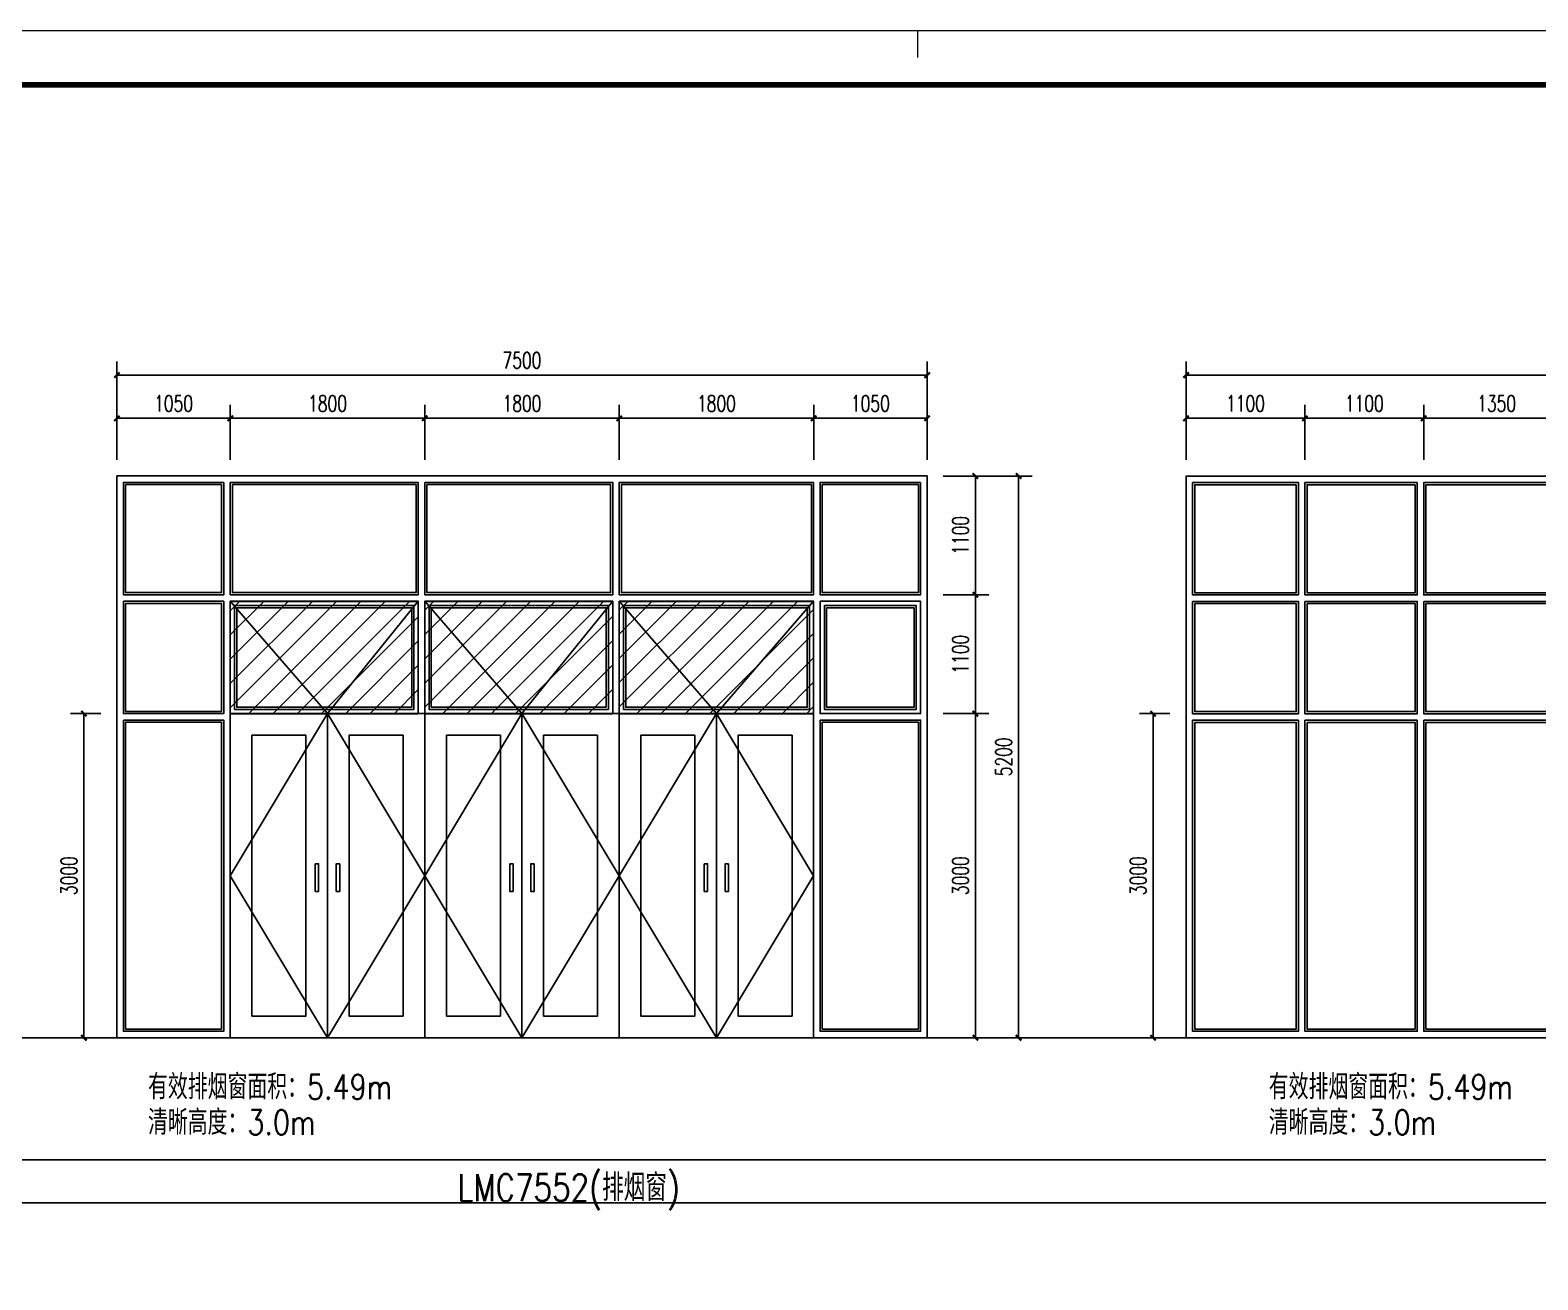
# Model space of a CAD drawing. Extents: x 1738711 to 2346805, y 1189731 to 2516152.
# Drawn here: x 2037167 to 2051123, y 1301608 to 1313176 of the extents above; entities that cross this region are included whole.
import ezdxf
from ezdxf.enums import TextEntityAlignment as Align

# ---------------------------------------------------------------- set-up
doc = ezdxf.new("R2010")
doc.units = 0
doc.header["$LTSCALE"] = 1000
doc.header["$MEASUREMENT"] = 0
doc.linetypes.add('复件 140224通州运河二期售楼部条件图_t3$0$X-ME SHAFT SH$0$X-B2$0$WATER_LINE', pattern=[0])
for name, color, linetype in [('DOTE', 1, 'Continuous'), ('PUB_DIM', 3, 'Continuous'), ('PUB_TEXT', 7, 'Continuous'), ('TK', 4, 'Continuous'), ('WINDOW', 144, 'Continuous'), ('看线', 8, 'Continuous')]:
    doc.layers.add(name, color=color, linetype=linetype)
doc.styles.add('_TCH_DIM_T3', font='SIMPLEX', dxfattribs={"width": 0.705882, "bigfont": 'GBCBIG'})
doc.styles.add('HZ', font='rs', dxfattribs={"bigfont": 'hztxt'})
doc.styles.add('宋体', font='SIMSUN.TTF', dxfattribs={"width": 0.75})
doc.dimstyles.new('_TCH_ARCH&&50', dxfattribs={"dimtxt": 148.75, "dimasz": 50, "dimexe": 125, "dimexo": 150, "dimgap": 63.125, "dimtad": 1, "dimdec": 0, "dimzin": 0, "dimdsep": 46, "dimtxsty": '_TCH_DIM_T3', "dimblk": 'ARCHTICK', "dimcen": 0.09, "dimclrt": 7, "dimazin": 2, "dimtfac": 1, "dimtdec": 0, "dimtix": 1, "dimtmove": 2, "dimatfit": 3, "dimfxl": 50, "dimtolj": 1, "dimtzin": 0, "dimarcsym": 0})

# ---------------------------------------------------------------- blocks, each defined once
blk = doc.blocks.new('jhtaer4herherhre')
at = {"layer": 'WINDOW', "linetype": '复件 140224通州运河二期售楼部条件图_t3$0$X-ME SHAFT SH$0$X-B2$0$WATER_LINE'}
for p, q in [((2033500, 1316963), (2033500, 1313963)), ((2035300, 1316963), (2035300, 1313963)), ((2037100, 1316963), (2037100, 1313963))]:
    blk.add_line(p, q, dxfattribs=at)
at = {"layer": 'WINDOW', "color": 4, "linetype": '复件 140224通州运河二期售楼部条件图_t3$0$X-ME SHAFT SH$0$X-B2$0$WATER_LINE'}
blk.add_lwpolyline([(2039050, 1319163), (2031550, 1319163), (2031550, 1313963), (2039050, 1313963)], close=True, dxfattribs=at)
at = {"layer": 'WINDOW', "linetype": '复件 140224通州运河二期售楼部条件图_t3$0$X-ME SHAFT SH$0$X-B2$0$WATER_LINE'}
for points in [[(2032540, 1319103), (2031610, 1319103), (2031610, 1318063), (2032540, 1318063), (2032540, 1319103)], [(2034340, 1319103), (2032600, 1319103), (2032600, 1318063), (2034340, 1318063), (2034340, 1319103)], [(2034400, 1319103), (2034400, 1318063), (2036140, 1318063), (2036140, 1319103), (2034400, 1319103)], [(2038000, 1319103), (2036200, 1319103), (2036200, 1318063), (2038000, 1318063), (2038000, 1319103)], [(2038990, 1319103), (2038060, 1319103), (2038060, 1318063), (2038990, 1318063), (2038990, 1319103)], [(2031610, 1318003), (2031610, 1316963), (2032540, 1316963), (2032540, 1318003), (2031610, 1318003)], [(2032600, 1318003), (2032600, 1316963), (2034340, 1316963), (2034340, 1318003), (2032600, 1318003)], [(2036140, 1316963), (2036140, 1318003), (2034400, 1318003), (2034400, 1316963), (2036140, 1316963)], [(2036200, 1318003), (2036200, 1316963), (2038000, 1316963), (2038000, 1318003), (2036200, 1318003)], [(2038060, 1318003), (2038060, 1316963), (2038990, 1316963), (2038990, 1318003), (2038060, 1318003)], [(2031610, 1316903), (2031610, 1314023), (2032540, 1314023), (2032540, 1316903), (2031610, 1316903)], [(2038060, 1316903), (2038060, 1314023), (2038990, 1314023), (2038990, 1316903), (2038060, 1316903)]]:
    blk.add_lwpolyline(points, dxfattribs=at)
for points in [[(2032520, 1319083), (2031630, 1319083), (2031630, 1318083), (2032520, 1318083)], [(2034320, 1319083), (2032620, 1319083), (2032620, 1318083), (2034320, 1318083)], [(2034420, 1319083), (2034420, 1318083), (2036120, 1318083), (2036120, 1319083)], [(2037980, 1319083), (2036220, 1319083), (2036220, 1318083), (2037980, 1318083)], [(2038970, 1319083), (2038080, 1319083), (2038080, 1318083), (2038970, 1318083)], [(2031630, 1317983), (2031630, 1316983), (2032520, 1316983), (2032520, 1317983)], [(2032640, 1317963), (2032640, 1317003), (2034300, 1317003), (2034300, 1317963)], [(2032660, 1317943), (2032660, 1317023), (2034280, 1317023), (2034280, 1317943)], [(2036100, 1317003), (2036100, 1317963), (2034440, 1317963), (2034440, 1317003)], [(2036080, 1317023), (2036080, 1317943), (2034460, 1317943), (2034460, 1317023)], [(2036240, 1317963), (2036240, 1317003), (2037960, 1317003), (2037960, 1317963)], [(2036260, 1317943), (2036260, 1317023), (2037940, 1317023), (2037940, 1317943)], [(2038100, 1317963), (2038100, 1317003), (2038950, 1317003), (2038950, 1317963)], [(2038120, 1317943), (2038120, 1317023), (2038930, 1317023), (2038930, 1317943)], [(2032600, 1313963), (2034400, 1313963), (2034400, 1316963), (2032600, 1316963)], [(2034400, 1313963), (2036200, 1313963), (2036200, 1316963), (2034400, 1316963)], [(2036200, 1313963), (2038000, 1313963), (2038000, 1316963), (2036200, 1316963)], [(2031630, 1316883), (2031630, 1314043), (2032520, 1314043), (2032520, 1316883)], [(2038080, 1316883), (2038080, 1314043), (2038970, 1314043), (2038970, 1316883)], [(2032800, 1316763), (2033300, 1316763), (2033300, 1314163), (2032800, 1314163)], [(2034200, 1316763), (2033700, 1316763), (2033700, 1314163), (2034200, 1314163)], [(2034600, 1316763), (2035100, 1316763), (2035100, 1314163), (2034600, 1314163)], [(2036000, 1316763), (2035500, 1316763), (2035500, 1314163), (2036000, 1314163)], [(2036400, 1316763), (2036900, 1316763), (2036900, 1314163), (2036400, 1314163)], [(2037800, 1316763), (2037300, 1316763), (2037300, 1314163), (2037800, 1314163)]]:
    blk.add_lwpolyline(points, close=True, dxfattribs=at)
at = {"layer": '看线'}
for points in [[(2034340, 1318003), (2033500, 1316963), (2032600, 1318003)], [(2036140, 1318003), (2035300, 1316963), (2034400, 1318003)], [(2038000, 1318003), (2037100, 1316963), (2036200, 1318003)], [(2033500, 1316963), (2032600, 1315463), (2033500, 1313963)], [(2033500, 1316963), (2034400, 1315463), (2033500, 1313963)], [(2035300, 1316963), (2034400, 1315463), (2035300, 1313963)], [(2035300, 1316963), (2036200, 1315463), (2035300, 1313963)], [(2037100, 1316963), (2036200, 1315463), (2037100, 1313963)], [(2037100, 1316963), (2038000, 1315463), (2037100, 1313963)]]:
    blk.add_lwpolyline(points, dxfattribs=at)
for points in [[(2033387, 1315574), (2033418, 1315574), (2033418, 1315317), (2033387, 1315317)], [(2033613, 1315574), (2033581, 1315574), (2033581, 1315317), (2033613, 1315317)], [(2035187, 1315574), (2035218, 1315574), (2035218, 1315317), (2035187, 1315317)], [(2035413, 1315574), (2035381, 1315574), (2035381, 1315317), (2035413, 1315317)], [(2036987, 1315574), (2037018, 1315574), (2037018, 1315317), (2036987, 1315317)], [(2037213, 1315574), (2037181, 1315574), (2037181, 1315317), (2037213, 1315317)]]:
    blk.add_lwpolyline(points, close=True, dxfattribs=at)
blk = doc.blocks.new('h5rhreherhe')
at = {"layer": 'WINDOW', "linetype": '复件 140224通州运河二期售楼部条件图_t3$0$X-ME SHAFT SH$0$X-B2$0$WATER_LINE'}
for p, q in [((2045361, 1317288), (2045361, 1314288)), ((2047161, 1317288), (2047161, 1314288)), ((2048961, 1317288), (2048961, 1314288))]:
    blk.add_line(p, q, dxfattribs=at)
at = {"layer": 'WINDOW', "color": 4, "linetype": '复件 140224通州运河二期售楼部条件图_t3$0$X-ME SHAFT SH$0$X-B2$0$WATER_LINE'}
blk.add_lwpolyline([(2053411, 1319488), (2040911, 1319488), (2040911, 1314288), (2053411, 1314288)], close=True, dxfattribs=at)
at = {"layer": 'WINDOW', "linetype": '复件 140224通州运河二期售楼部条件图_t3$0$X-ME SHAFT SH$0$X-B2$0$WATER_LINE'}
for points in [[(2041951, 1319428), (2040971, 1319428), (2040971, 1318388), (2041951, 1318388), (2041951, 1319428)], [(2043051, 1319428), (2042011, 1319428), (2042011, 1318388), (2043051, 1318388), (2043051, 1319428)], [(2044401, 1319428), (2043111, 1319428), (2043111, 1318388), (2044401, 1318388), (2044401, 1319428)], [(2046201, 1319428), (2044461, 1319428), (2044461, 1318388), (2046201, 1318388), (2046201, 1319428)], [(2046261, 1319428), (2046261, 1318388), (2048001, 1318388), (2048001, 1319428), (2046261, 1319428)], [(2049861, 1319428), (2048061, 1319428), (2048061, 1318388), (2049861, 1318388), (2049861, 1319428)], [(2051151, 1319428), (2049921, 1319428), (2049921, 1318388), (2051151, 1318388), (2051151, 1319428)], [(2052251, 1319428), (2051211, 1319428), (2051211, 1318388), (2052251, 1318388), (2052251, 1319428)], [(2053351, 1319428), (2052311, 1319428), (2052311, 1318388), (2053351, 1318388), (2053351, 1319428)], [(2040971, 1318328), (2040971, 1317288), (2041951, 1317288), (2041951, 1318328), (2040971, 1318328)], [(2042011, 1318328), (2042011, 1317288), (2043051, 1317288), (2043051, 1318328), (2042011, 1318328)], [(2043111, 1318328), (2043111, 1317288), (2044401, 1317288), (2044401, 1318328), (2043111, 1318328)], [(2044461, 1318328), (2044461, 1317288), (2046201, 1317288), (2046201, 1318328), (2044461, 1318328)], [(2048001, 1317288), (2048001, 1318328), (2046261, 1318328), (2046261, 1317288), (2048001, 1317288)], [(2048061, 1318328), (2048061, 1317288), (2049861, 1317288), (2049861, 1318328), (2048061, 1318328)], [(2049921, 1318328), (2049921, 1317288), (2051151, 1317288), (2051151, 1318328), (2049921, 1318328)], [(2051211, 1318328), (2051211, 1317288), (2052251, 1317288), (2052251, 1318328), (2051211, 1318328)], [(2052311, 1318328), (2052311, 1317288), (2053351, 1317288), (2053351, 1318328), (2052311, 1318328)], [(2040971, 1317228), (2040971, 1314348), (2041951, 1314348), (2041951, 1317228), (2040971, 1317228)], [(2042011, 1317228), (2042011, 1314348), (2043051, 1314348), (2043051, 1317228), (2042011, 1317228)], [(2043111, 1317228), (2043111, 1314348), (2044401, 1314348), (2044401, 1317228), (2043111, 1317228)], [(2049921, 1317228), (2049921, 1314348), (2051151, 1314348), (2051151, 1317228), (2049921, 1317228)], [(2051211, 1317228), (2051211, 1314348), (2052251, 1314348), (2052251, 1317228), (2051211, 1317228)], [(2052311, 1317228), (2052311, 1314348), (2053351, 1314348), (2053351, 1317228), (2052311, 1317228)]]:
    blk.add_lwpolyline(points, dxfattribs=at)
for points in [[(2041931, 1319408), (2040991, 1319408), (2040991, 1318408), (2041931, 1318408)], [(2043031, 1319408), (2042031, 1319408), (2042031, 1318408), (2043031, 1318408)], [(2044381, 1319408), (2043131, 1319408), (2043131, 1318408), (2044381, 1318408)], [(2046181, 1319408), (2044481, 1319408), (2044481, 1318408), (2046181, 1318408)], [(2046281, 1319408), (2046281, 1318408), (2047981, 1318408), (2047981, 1319408)], [(2049841, 1319408), (2048081, 1319408), (2048081, 1318408), (2049841, 1318408)], [(2051131, 1319408), (2049941, 1319408), (2049941, 1318408), (2051131, 1318408)], [(2052231, 1319408), (2051231, 1319408), (2051231, 1318408), (2052231, 1318408)], [(2053331, 1319408), (2052331, 1319408), (2052331, 1318408), (2053331, 1318408)], [(2040991, 1318308), (2040991, 1317308), (2041931, 1317308), (2041931, 1318308)], [(2042031, 1318308), (2042031, 1317308), (2043031, 1317308), (2043031, 1318308)], [(2043131, 1318308), (2043131, 1317308), (2044381, 1317308), (2044381, 1318308)], [(2049941, 1318308), (2049941, 1317308), (2051131, 1317308), (2051131, 1318308)], [(2051231, 1318308), (2051231, 1317308), (2052231, 1317308), (2052231, 1318308)], [(2052331, 1318308), (2052331, 1317308), (2053331, 1317308), (2053331, 1318308)], [(2044501, 1318288), (2044501, 1317328), (2046161, 1317328), (2046161, 1318288)], [(2044521, 1318268), (2044521, 1317348), (2046141, 1317348), (2046141, 1318268)], [(2047961, 1317328), (2047961, 1318288), (2046301, 1318288), (2046301, 1317328)], [(2047941, 1317348), (2047941, 1318268), (2046321, 1318268), (2046321, 1317348)], [(2048101, 1318288), (2048101, 1317328), (2049821, 1317328), (2049821, 1318288)], [(2048121, 1318268), (2048121, 1317348), (2049801, 1317348), (2049801, 1318268)], [(2040991, 1317208), (2040991, 1314368), (2041931, 1314368), (2041931, 1317208)], [(2042031, 1317208), (2042031, 1314368), (2043031, 1314368), (2043031, 1317208)], [(2043131, 1317208), (2043131, 1314368), (2044381, 1314368), (2044381, 1317208)], [(2044461, 1314288), (2046261, 1314288), (2046261, 1317288), (2044461, 1317288)], [(2046261, 1314288), (2048061, 1314288), (2048061, 1317288), (2046261, 1317288)], [(2048061, 1314288), (2049861, 1314288), (2049861, 1317288), (2048061, 1317288)], [(2049941, 1317208), (2049941, 1314368), (2051131, 1314368), (2051131, 1317208)], [(2051231, 1317208), (2051231, 1314368), (2052231, 1314368), (2052231, 1317208)], [(2052331, 1317208), (2052331, 1314368), (2053331, 1314368), (2053331, 1317208)], [(2044661, 1317088), (2045161, 1317088), (2045161, 1314488), (2044661, 1314488)], [(2046061, 1317088), (2045561, 1317088), (2045561, 1314488), (2046061, 1314488)], [(2046461, 1317088), (2046961, 1317088), (2046961, 1314488), (2046461, 1314488)], [(2047861, 1317088), (2047361, 1317088), (2047361, 1314488), (2047861, 1314488)], [(2048261, 1317088), (2048761, 1317088), (2048761, 1314488), (2048261, 1314488)], [(2049661, 1317088), (2049161, 1317088), (2049161, 1314488), (2049661, 1314488)]]:
    blk.add_lwpolyline(points, close=True, dxfattribs=at)
at = {"layer": '看线'}
for points in [[(2046201, 1318328), (2045361, 1317288), (2044461, 1318328)], [(2048001, 1318328), (2047161, 1317288), (2046261, 1318328)], [(2049861, 1318328), (2048961, 1317288), (2048061, 1318328)], [(2045361, 1317288), (2044461, 1315788), (2045361, 1314288)], [(2045361, 1317288), (2046261, 1315788), (2045361, 1314288)], [(2047161, 1317288), (2046261, 1315788), (2047161, 1314288)], [(2047161, 1317288), (2048061, 1315788), (2047161, 1314288)], [(2048961, 1317288), (2048061, 1315788), (2048961, 1314288)], [(2048961, 1317288), (2049861, 1315788), (2048961, 1314288)]]:
    blk.add_lwpolyline(points, dxfattribs=at)
for points in [[(2045248, 1315899), (2045280, 1315899), (2045280, 1315642), (2045248, 1315642)], [(2045474, 1315899), (2045442, 1315899), (2045442, 1315642), (2045474, 1315642)], [(2047048, 1315899), (2047080, 1315899), (2047080, 1315642), (2047048, 1315642)], [(2047274, 1315899), (2047242, 1315899), (2047242, 1315642), (2047274, 1315642)], [(2048848, 1315899), (2048880, 1315899), (2048880, 1315642), (2048848, 1315642)], [(2049074, 1315899), (2049042, 1315899), (2049042, 1315642), (2049074, 1315642)]]:
    blk.add_lwpolyline(points, close=True, dxfattribs=at)
blk = doc.blocks.new('hjashrtahreahe')
at = {"const_width": 25}
blk.add_lwpolyline([(42800, 59400), (42800, 58900)], dxfattribs=at)
at = {"layer": 'TK', "color": 7, "const_width": 25}
blk.add_lwpolyline([(0, 59400), (84100, 59400), (84100, 0), (0, 0)], close=True, dxfattribs=at)
at = {"layer": 'TK', "color": 3, "const_width": 100}
blk.add_lwpolyline([(2500, 1000), (2500, 58400), (83100, 58400), (83100, 1000)], close=True, dxfattribs=at)
at = {"layer": 'TK', "style": '宋体', "width": 0.75}
for tag, height, p in [('项目负责人', 350, (6003, 57089)), ('专业负责人', 350, (6003, 56224)), ('设计人', 350, (6003, 55419)), ('版号1', 250, (77304, 22193)), ('时间1', 250, (82405, 22193)), ('版号2', 250, (77304, 21593)), ('时间2', 250, (82405, 21593)), ('版号3', 250, (77304, 20993)), ('时间3', 250, (82405, 20993)), ('建筑会签', 0.0001, (78978, 2403)), ('电气会签', 0.0001, (82128, 2403)), ('结构会签', 0.0001, (78978, 1803)), ('暖通会签', 0.0001, (82128, 1803)), ('给排水会签', 0.0001, (78978, 1250)), ('智能化会签', 0.0001, (82128, 1250))]:
    blk.add_attdef(tag, text='', height=height, dxfattribs=at).set_placement(p, align=Align.CENTER)
for tag, p in [('合作设计单位', (80816, 48986)), ('版号说明1', (79854, 22318)), ('版号说明2', (79854, 21718)), ('版号说明3', (79854, 21118)), ('浙江绿储科技有限公司', (80545, 16036)), ('百兆瓦级集中式熔盐储能关键', (80545, 14953)), ('设备研发及制造基地项目', (80545, 14603)), ('1#研发楼', (80545, 13636)), ('图名', (80545, 12436)), ('工程编号', (78978, 11461)), ('子项编号', (82128, 11461)), ('建筑', (78978, 10711)), ('图号', (82128, 10711)), ('施工图', (78978, 9961)), ('2023.03', (82128, 9961)), ('审定', (79353, 8461)), ('审核', (79353, 7711)), ('工程负责', (79353, 6961)), ('专业负责', (79353, 6211)), ('设计', (79353, 5461)), ('制图', (79353, 4711)), ('校对', (79353, 3961))]:
    blk.add_attdef(tag, text='', height=250, dxfattribs=at).set_placement(p, align=Align.MIDDLE_CENTER)
blk = doc.blocks.new('_ArchTick')
at = {"color": 0, "linetype": 'ByBlock', "const_width": 0.4}
blk.add_lwpolyline([(-0.5, -0.5), (0.5, 0.5)], dxfattribs=at)
blk = doc.blocks.new('*D235')
at = {"layer": 'Defpoints', "color": 0, "transparency": 16777216}
for p in [(2047562, 1306849), (2047867, 1306849), (2047867, 1303849)]:
    blk.add_point(p, dxfattribs=at)
at = {"layer": 'PUB_DIM', "color": 0, "lineweight": -2, "transparency": 16777216}
for p, q in [((2047717, 1306849), (2047437, 1306849)), ((2047562, 1303849), (2047562, 1306849)), ((2047717, 1303849), (2047437, 1303849))]:
    blk.add_line(p, q, dxfattribs=at)
at = {"layer": 'PUB_DIM', "color": 0, "lineweight": -2, "transparency": 16777216, "xscale": 50, "yscale": 50, "zscale": 50}
for p, rotation in [((2047562, 1306849), 90), ((2047562, 1303849), 270)]:
    blk.add_blockref('_ArchTick', p, dxfattribs=dict(at, rotation=rotation))
at = {"layer": 'PUB_DIM', "color": 7, "transparency": 16777216, "insert": (2047424, 1305349), "char_height": 148.8, "attachment_point": 5, "rotation": 90, "style": '_TCH_DIM_T3'}
blk.add_mtext('\\A1;3000', dxfattribs=at)
blk = doc.blocks.new('*D236')
at = {"layer": 'Defpoints', "color": 0, "transparency": 16777216}
for p in [(2037665, 1306849), (2037970, 1306849), (2037970, 1303849)]:
    blk.add_point(p, dxfattribs=at)
at = {"layer": 'PUB_DIM', "color": 0, "lineweight": -2, "transparency": 16777216}
for p, q in [((2037820, 1306849), (2037540, 1306849)), ((2037665, 1303849), (2037665, 1306849)), ((2037820, 1303849), (2037540, 1303849))]:
    blk.add_line(p, q, dxfattribs=at)
at = {"layer": 'PUB_DIM', "color": 0, "lineweight": -2, "transparency": 16777216, "xscale": 50, "yscale": 50, "zscale": 50}
for p, rotation in [((2037665, 1306849), 90), ((2037665, 1303849), 270)]:
    blk.add_blockref('_ArchTick', p, dxfattribs=dict(at, rotation=rotation))
at = {"layer": 'PUB_DIM', "color": 7, "transparency": 16777216, "insert": (2037527, 1305349), "char_height": 148.8, "attachment_point": 5, "rotation": 90, "style": '_TCH_DIM_T3'}
blk.add_mtext('\\A1;3000', dxfattribs=at)
blk = doc.blocks.new('*D843')
at = {"layer": 'Defpoints', "color": 0, "transparency": 16777216}
for p in [(2060367, 1309983), (2047867, 1309449), (2060367, 1309449)]:
    blk.add_point(p, dxfattribs=at)
at = {"layer": 'PUB_DIM', "color": 0, "lineweight": -2, "transparency": 16777216}
for p, q in [((2047867, 1309599), (2047867, 1310108)), ((2060367, 1309599), (2060367, 1310108)), ((2047867, 1309983), (2060367, 1309983))]:
    blk.add_line(p, q, dxfattribs=at)
at = {"layer": 'PUB_DIM', "color": 0, "lineweight": -2, "transparency": 16777216, "xscale": 50, "yscale": 50, "zscale": 50, "rotation": 180}
blk.add_blockref('_ArchTick', (2047867, 1309983), dxfattribs=at)
at = {"layer": 'PUB_DIM', "color": 0, "lineweight": -2, "transparency": 16777216, "xscale": 50, "yscale": 50, "zscale": 50}
blk.add_blockref('_ArchTick', (2060367, 1309983), dxfattribs=at)
at = {"layer": 'PUB_DIM', "color": 7, "transparency": 16777216, "insert": (2054117, 1310120), "char_height": 148.8, "attachment_point": 5, "style": '_TCH_DIM_T3'}
blk.add_mtext('\\A1;12500', dxfattribs=at)
blk = doc.blocks.new('*D844')
at = {"layer": 'Defpoints', "color": 0, "transparency": 16777216}
for p in [(2048967, 1309583), (2047867, 1309049), (2048967, 1309049)]:
    blk.add_point(p, dxfattribs=at)
at = {"layer": 'PUB_DIM', "color": 0, "lineweight": -2, "transparency": 16777216}
for p, q in [((2047867, 1309199), (2047867, 1309708)), ((2048967, 1309199), (2048967, 1309708)), ((2047867, 1309583), (2048967, 1309583))]:
    blk.add_line(p, q, dxfattribs=at)
at = {"layer": 'PUB_DIM', "color": 0, "lineweight": -2, "transparency": 16777216, "xscale": 50, "yscale": 50, "zscale": 50, "rotation": 180}
blk.add_blockref('_ArchTick', (2047867, 1309583), dxfattribs=at)
at = {"layer": 'PUB_DIM', "color": 0, "lineweight": -2, "transparency": 16777216, "xscale": 50, "yscale": 50, "zscale": 50}
blk.add_blockref('_ArchTick', (2048967, 1309583), dxfattribs=at)
at = {"layer": 'PUB_DIM', "color": 7, "transparency": 16777216, "insert": (2048417, 1309720), "char_height": 148.8, "attachment_point": 5, "style": '_TCH_DIM_T3'}
blk.add_mtext('\\A1;1100', dxfattribs=at)
blk = doc.blocks.new('*D845')
at = {"layer": 'Defpoints', "color": 0, "transparency": 16777216}
for p in [(2050067, 1309583), (2048967, 1309049), (2050067, 1309049)]:
    blk.add_point(p, dxfattribs=at)
at = {"layer": 'PUB_DIM', "color": 0, "lineweight": -2, "transparency": 16777216}
for p, q in [((2048967, 1309199), (2048967, 1309708)), ((2050067, 1309199), (2050067, 1309708)), ((2048967, 1309583), (2050067, 1309583))]:
    blk.add_line(p, q, dxfattribs=at)
at = {"layer": 'PUB_DIM', "color": 0, "lineweight": -2, "transparency": 16777216, "xscale": 50, "yscale": 50, "zscale": 50, "rotation": 180}
blk.add_blockref('_ArchTick', (2048967, 1309583), dxfattribs=at)
at = {"layer": 'PUB_DIM', "color": 0, "lineweight": -2, "transparency": 16777216, "xscale": 50, "yscale": 50, "zscale": 50}
blk.add_blockref('_ArchTick', (2050067, 1309583), dxfattribs=at)
at = {"layer": 'PUB_DIM', "color": 7, "transparency": 16777216, "insert": (2049517, 1309720), "char_height": 148.8, "attachment_point": 5, "style": '_TCH_DIM_T3'}
blk.add_mtext('\\A1;1100', dxfattribs=at)
blk = doc.blocks.new('*D846')
at = {"layer": 'Defpoints', "color": 0, "transparency": 16777216}
for p in [(2051417, 1309583), (2050067, 1309049), (2051417, 1309049)]:
    blk.add_point(p, dxfattribs=at)
at = {"layer": 'PUB_DIM', "color": 0, "lineweight": -2, "transparency": 16777216}
for p, q in [((2050067, 1309199), (2050067, 1309708)), ((2051417, 1309199), (2051417, 1309708)), ((2050067, 1309583), (2051417, 1309583))]:
    blk.add_line(p, q, dxfattribs=at)
at = {"layer": 'PUB_DIM', "color": 0, "lineweight": -2, "transparency": 16777216, "xscale": 50, "yscale": 50, "zscale": 50, "rotation": 180}
blk.add_blockref('_ArchTick', (2050067, 1309583), dxfattribs=at)
at = {"layer": 'PUB_DIM', "color": 0, "lineweight": -2, "transparency": 16777216, "xscale": 50, "yscale": 50, "zscale": 50}
blk.add_blockref('_ArchTick', (2051417, 1309583), dxfattribs=at)
at = {"layer": 'PUB_DIM', "color": 7, "transparency": 16777216, "insert": (2050742, 1309720), "char_height": 148.8, "attachment_point": 5, "style": '_TCH_DIM_T3'}
blk.add_mtext('\\A1;1350', dxfattribs=at)
blk = doc.blocks.new('*D857')
at = {"layer": 'Defpoints', "color": 0, "transparency": 16777216}
for p in [(2045470, 1309983), (2037970, 1309449), (2045470, 1309449)]:
    blk.add_point(p, dxfattribs=at)
at = {"layer": 'PUB_DIM', "color": 0, "lineweight": -2, "transparency": 16777216}
for p, q in [((2037970, 1309599), (2037970, 1310108)), ((2045470, 1309599), (2045470, 1310108)), ((2037970, 1309983), (2045470, 1309983))]:
    blk.add_line(p, q, dxfattribs=at)
at = {"layer": 'PUB_DIM', "color": 0, "lineweight": -2, "transparency": 16777216, "xscale": 50, "yscale": 50, "zscale": 50, "rotation": 180}
blk.add_blockref('_ArchTick', (2037970, 1309983), dxfattribs=at)
at = {"layer": 'PUB_DIM', "color": 0, "lineweight": -2, "transparency": 16777216, "xscale": 50, "yscale": 50, "zscale": 50}
blk.add_blockref('_ArchTick', (2045470, 1309983), dxfattribs=at)
at = {"layer": 'PUB_DIM', "color": 7, "transparency": 16777216, "insert": (2041720, 1310120), "char_height": 148.8, "attachment_point": 5, "style": '_TCH_DIM_T3'}
blk.add_mtext('\\A1;7500', dxfattribs=at)
blk = doc.blocks.new('*D858')
at = {"layer": 'Defpoints', "color": 0, "transparency": 16777216}
for p in [(2039020, 1309583), (2037970, 1309049), (2039020, 1309049)]:
    blk.add_point(p, dxfattribs=at)
at = {"layer": 'PUB_DIM', "color": 0, "lineweight": -2, "transparency": 16777216}
for p, q in [((2037970, 1309199), (2037970, 1309708)), ((2039020, 1309199), (2039020, 1309708)), ((2037970, 1309583), (2039020, 1309583))]:
    blk.add_line(p, q, dxfattribs=at)
at = {"layer": 'PUB_DIM', "color": 0, "lineweight": -2, "transparency": 16777216, "xscale": 50, "yscale": 50, "zscale": 50, "rotation": 180}
blk.add_blockref('_ArchTick', (2037970, 1309583), dxfattribs=at)
at = {"layer": 'PUB_DIM', "color": 0, "lineweight": -2, "transparency": 16777216, "xscale": 50, "yscale": 50, "zscale": 50}
blk.add_blockref('_ArchTick', (2039020, 1309583), dxfattribs=at)
at = {"layer": 'PUB_DIM', "color": 7, "transparency": 16777216, "insert": (2038495, 1309720), "char_height": 148.8, "attachment_point": 5, "style": '_TCH_DIM_T3'}
blk.add_mtext('\\A1;1050', dxfattribs=at)
blk = doc.blocks.new('*D859')
at = {"layer": 'Defpoints', "color": 0, "transparency": 16777216}
for p in [(2040820, 1309583), (2039020, 1309049), (2040820, 1309049)]:
    blk.add_point(p, dxfattribs=at)
at = {"layer": 'PUB_DIM', "color": 0, "lineweight": -2, "transparency": 16777216}
for p, q in [((2039020, 1309199), (2039020, 1309708)), ((2040820, 1309199), (2040820, 1309708)), ((2039020, 1309583), (2040820, 1309583))]:
    blk.add_line(p, q, dxfattribs=at)
at = {"layer": 'PUB_DIM', "color": 0, "lineweight": -2, "transparency": 16777216, "xscale": 50, "yscale": 50, "zscale": 50, "rotation": 180}
blk.add_blockref('_ArchTick', (2039020, 1309583), dxfattribs=at)
at = {"layer": 'PUB_DIM', "color": 0, "lineweight": -2, "transparency": 16777216, "xscale": 50, "yscale": 50, "zscale": 50}
blk.add_blockref('_ArchTick', (2040820, 1309583), dxfattribs=at)
at = {"layer": 'PUB_DIM', "color": 7, "transparency": 16777216, "insert": (2039920, 1309720), "char_height": 148.8, "attachment_point": 5, "style": '_TCH_DIM_T3'}
blk.add_mtext('\\A1;1800', dxfattribs=at)
blk = doc.blocks.new('*D860')
at = {"layer": 'Defpoints', "color": 0, "transparency": 16777216}
for p in [(2042620, 1309583), (2040820, 1309049), (2042620, 1309049)]:
    blk.add_point(p, dxfattribs=at)
at = {"layer": 'PUB_DIM', "color": 0, "lineweight": -2, "transparency": 16777216}
for p, q in [((2040820, 1309199), (2040820, 1309708)), ((2042620, 1309199), (2042620, 1309708)), ((2040820, 1309583), (2042620, 1309583))]:
    blk.add_line(p, q, dxfattribs=at)
at = {"layer": 'PUB_DIM', "color": 0, "lineweight": -2, "transparency": 16777216, "xscale": 50, "yscale": 50, "zscale": 50, "rotation": 180}
blk.add_blockref('_ArchTick', (2040820, 1309583), dxfattribs=at)
at = {"layer": 'PUB_DIM', "color": 0, "lineweight": -2, "transparency": 16777216, "xscale": 50, "yscale": 50, "zscale": 50}
blk.add_blockref('_ArchTick', (2042620, 1309583), dxfattribs=at)
at = {"layer": 'PUB_DIM', "color": 7, "transparency": 16777216, "insert": (2041720, 1309720), "char_height": 148.8, "attachment_point": 5, "style": '_TCH_DIM_T3'}
blk.add_mtext('\\A1;1800', dxfattribs=at)
blk = doc.blocks.new('*D861')
at = {"layer": 'Defpoints', "color": 0, "transparency": 16777216}
for p in [(2044420, 1309583), (2042620, 1309049), (2044420, 1309049)]:
    blk.add_point(p, dxfattribs=at)
at = {"layer": 'PUB_DIM', "color": 0, "lineweight": -2, "transparency": 16777216}
for p, q in [((2042620, 1309199), (2042620, 1309708)), ((2044420, 1309199), (2044420, 1309708)), ((2042620, 1309583), (2044420, 1309583))]:
    blk.add_line(p, q, dxfattribs=at)
at = {"layer": 'PUB_DIM', "color": 0, "lineweight": -2, "transparency": 16777216, "xscale": 50, "yscale": 50, "zscale": 50, "rotation": 180}
blk.add_blockref('_ArchTick', (2042620, 1309583), dxfattribs=at)
at = {"layer": 'PUB_DIM', "color": 0, "lineweight": -2, "transparency": 16777216, "xscale": 50, "yscale": 50, "zscale": 50}
blk.add_blockref('_ArchTick', (2044420, 1309583), dxfattribs=at)
at = {"layer": 'PUB_DIM', "color": 7, "transparency": 16777216, "insert": (2043520, 1309720), "char_height": 148.8, "attachment_point": 5, "style": '_TCH_DIM_T3'}
blk.add_mtext('\\A1;1800', dxfattribs=at)
blk = doc.blocks.new('*D862')
at = {"layer": 'Defpoints', "color": 0, "transparency": 16777216}
for p in [(2045470, 1309583), (2044420, 1309049), (2045470, 1309049)]:
    blk.add_point(p, dxfattribs=at)
at = {"layer": 'PUB_DIM', "color": 0, "lineweight": -2, "transparency": 16777216}
for p, q in [((2044420, 1309199), (2044420, 1309708)), ((2045470, 1309199), (2045470, 1309708)), ((2044420, 1309583), (2045470, 1309583))]:
    blk.add_line(p, q, dxfattribs=at)
at = {"layer": 'PUB_DIM', "color": 0, "lineweight": -2, "transparency": 16777216, "xscale": 50, "yscale": 50, "zscale": 50, "rotation": 180}
blk.add_blockref('_ArchTick', (2044420, 1309583), dxfattribs=at)
at = {"layer": 'PUB_DIM', "color": 0, "lineweight": -2, "transparency": 16777216, "xscale": 50, "yscale": 50, "zscale": 50}
blk.add_blockref('_ArchTick', (2045470, 1309583), dxfattribs=at)
at = {"layer": 'PUB_DIM', "color": 7, "transparency": 16777216, "insert": (2044945, 1309720), "char_height": 148.8, "attachment_point": 5, "style": '_TCH_DIM_T3'}
blk.add_mtext('\\A1;1050', dxfattribs=at)
blk = doc.blocks.new('*D863')
at = {"layer": 'Defpoints', "color": 0, "transparency": 16777216}
for p in [(2045870, 1309049), (2046317, 1309049), (2045870, 1303849)]:
    blk.add_point(p, dxfattribs=at)
at = {"layer": 'PUB_DIM', "color": 0, "lineweight": -2, "transparency": 16777216}
for p, q in [((2046020, 1309049), (2046442, 1309049)), ((2046317, 1303849), (2046317, 1309049)), ((2046020, 1303849), (2046442, 1303849))]:
    blk.add_line(p, q, dxfattribs=at)
at = {"layer": 'PUB_DIM', "color": 0, "lineweight": -2, "transparency": 16777216, "xscale": 50, "yscale": 50, "zscale": 50}
for p, rotation in [((2046317, 1309049), 90), ((2046317, 1303849), 270)]:
    blk.add_blockref('_ArchTick', p, dxfattribs=dict(at, rotation=rotation))
at = {"layer": 'PUB_DIM', "color": 7, "transparency": 16777216, "insert": (2046179, 1306449), "char_height": 148.8, "attachment_point": 5, "rotation": 90, "style": '_TCH_DIM_T3'}
blk.add_mtext('\\A1;5200', dxfattribs=at)
blk = doc.blocks.new('*D864')
at = {"layer": 'Defpoints', "color": 0, "transparency": 16777216}
for p in [(2045470, 1306849), (2045917, 1306849), (2045470, 1303849)]:
    blk.add_point(p, dxfattribs=at)
at = {"layer": 'PUB_DIM', "color": 0, "lineweight": -2, "transparency": 16777216}
for p, q in [((2045620, 1306849), (2046042, 1306849)), ((2045917, 1303849), (2045917, 1306849)), ((2045620, 1303849), (2046042, 1303849))]:
    blk.add_line(p, q, dxfattribs=at)
at = {"layer": 'PUB_DIM', "color": 0, "lineweight": -2, "transparency": 16777216, "xscale": 50, "yscale": 50, "zscale": 50}
for p, rotation in [((2045917, 1306849), 90), ((2045917, 1303849), 270)]:
    blk.add_blockref('_ArchTick', p, dxfattribs=dict(at, rotation=rotation))
at = {"layer": 'PUB_DIM', "color": 7, "transparency": 16777216, "insert": (2045779, 1305349), "char_height": 148.8, "attachment_point": 5, "rotation": 90, "style": '_TCH_DIM_T3'}
blk.add_mtext('\\A1;3000', dxfattribs=at)
blk = doc.blocks.new('*D865')
at = {"layer": 'Defpoints', "color": 0, "transparency": 16777216}
for p in [(2045470, 1307949), (2045917, 1307949), (2045470, 1306849)]:
    blk.add_point(p, dxfattribs=at)
at = {"layer": 'PUB_DIM', "color": 0, "lineweight": -2, "transparency": 16777216}
for p, q in [((2045620, 1307949), (2046042, 1307949)), ((2045917, 1306849), (2045917, 1307949)), ((2045620, 1306849), (2046042, 1306849))]:
    blk.add_line(p, q, dxfattribs=at)
at = {"layer": 'PUB_DIM', "color": 0, "lineweight": -2, "transparency": 16777216, "xscale": 50, "yscale": 50, "zscale": 50}
for p, rotation in [((2045917, 1307949), 90), ((2045917, 1306849), 270)]:
    blk.add_blockref('_ArchTick', p, dxfattribs=dict(at, rotation=rotation))
at = {"layer": 'PUB_DIM', "color": 7, "transparency": 16777216, "insert": (2045779, 1307399), "char_height": 148.8, "attachment_point": 5, "rotation": 90, "style": '_TCH_DIM_T3'}
blk.add_mtext('\\A1;1100', dxfattribs=at)
blk = doc.blocks.new('*D866')
at = {"layer": 'Defpoints', "color": 0, "transparency": 16777216}
for p in [(2045470, 1309049), (2045917, 1309049), (2045470, 1307949)]:
    blk.add_point(p, dxfattribs=at)
at = {"layer": 'PUB_DIM', "color": 0, "lineweight": -2, "transparency": 16777216}
for p, q in [((2045620, 1309049), (2046042, 1309049)), ((2045917, 1307949), (2045917, 1309049)), ((2045620, 1307949), (2046042, 1307949))]:
    blk.add_line(p, q, dxfattribs=at)
at = {"layer": 'PUB_DIM', "color": 0, "lineweight": -2, "transparency": 16777216, "xscale": 50, "yscale": 50, "zscale": 50}
for p, rotation in [((2045917, 1309049), 90), ((2045917, 1307949), 270)]:
    blk.add_blockref('_ArchTick', p, dxfattribs=dict(at, rotation=rotation))
at = {"layer": 'PUB_DIM', "color": 7, "transparency": 16777216, "insert": (2045779, 1308499), "char_height": 148.8, "attachment_point": 5, "rotation": 90, "style": '_TCH_DIM_T3'}
blk.add_mtext('\\A1;1100', dxfattribs=at)

msp = doc.modelspace()

# ---------------------------------------------------------------- hatches: boundary and pattern name
at = {"layer": '看线'}
h = msp.add_hatch(dxfattribs=at)
h.set_pattern_fill('ANSI31', color=1, scale=100, style=0)
h.set_pattern_definition([(45, (0, 0), (-112.253202, 112.253202), [])])
h.paths.add_polyline_path([(2039019.6, 1307888.8), (2040759.6, 1307888.8), (2040759.6, 1306848.8), (2039019.6, 1306848.8)])
h.paths.add_polyline_path([(2040819.6, 1307888.8), (2042559.6, 1307888.8), (2042559.6, 1306848.8), (2040819.6, 1306848.8)])
h.paths.add_polyline_path([(2042619.6, 1307888.8), (2044419.6, 1307888.8), (2044419.6, 1306848.8), (2042619.6, 1306848.8)])

# ---------------------------------------------------------------- linework, layer by layer
at = {"layer": 'DOTE'}
msp.add_line((2062283.1, 1303848.8), (2028483.1, 1303848.8), dxfattribs=at)
at = {"layer": '看线', "ltscale": 3}
for p, q in [((2028483.1, 1302720.1), (2062283.1, 1302720.1)), ((2028483.1, 1302320.1), (2062283.1, 1302320.1))]:
    msp.add_line(p, q, dxfattribs=at)
at = {"layer": '看线', "color": 1}
for points in [[(2039019.6, 1307888.8), (2040759.6, 1307888.8), (2040759.6, 1306848.8), (2039019.6, 1306848.8)], [(2040819.6, 1307888.8), (2042559.6, 1307888.8), (2042559.6, 1306848.8), (2040819.6, 1306848.8)], [(2042619.6, 1307888.8), (2044419.6, 1307888.8), (2044419.6, 1306848.8), (2042619.6, 1306848.8)]]:
    msp.add_lwpolyline(points, close=True, dxfattribs=at)

# ---------------------------------------------------------------- block references
at = {"xscale": 0.5, "yscale": 0.5, "zscale": 0.5}
msp.add_blockref('hjashrtahreahe', (2023983.1, 1283470.1), dxfattribs=at)
for name, p in [('jhtaer4herherhre', (6419.9, -10113.9)), ('h5rhreherhe', (6955.9, -10439.6))]:
    msp.add_blockref(name, p)

# ---------------------------------------------------------------- texts
at = {"layer": 'PUB_TEXT', "style": 'HZ', "width": 0.8}
for s, height, p in [('有效排烟窗面积：5.49m', 230, (2038258.2, 1303279.5)), ('有效排烟窗面积：5.49m', 230, (2048632.9, 1303279.5)), ('清晰高度：3.0m', 230, (2038258.2, 1302950.6)), ('清晰高度：3.0m', 230, (2048632.9, 1302950.6)), ('LMC7552(排烟窗)', 250, (2041124, 1302337.1))]:
    msp.add_text(s, height=height, dxfattribs=at).set_placement(p)

# ---------------------------------------------------------------- dimensions: what is measured, and where the dimension line sits
at = {"layer": 'PUB_DIM'}
for p1, p2, distance, picture, middle in [((2037969.6, 1309448.8), (2045469.6, 1309448.8), 533.8, '*D857', (2041719.6, 1310120.1)), ((2047867.1, 1309448.8), (2060367.1, 1309448.8), 533.8, '*D843', (2054117.1, 1310120.1)), ((2037969.6, 1309048.8), (2039019.6, 1309048.8), 533.8, '*D858', (2038494.6, 1309720.1)), ((2039019.6, 1309048.8), (2040819.6, 1309048.8), 533.8, '*D859', (2039919.6, 1309720.1)), ((2040819.6, 1309048.8), (2042619.6, 1309048.8), 533.8, '*D860', (2041719.6, 1309720.1)), ((2042619.6, 1309048.8), (2044419.6, 1309048.8), 533.8, '*D861', (2043519.6, 1309720.1)), ((2044419.6, 1309048.8), (2045469.6, 1309048.8), 533.8, '*D862', (2044944.6, 1309720.1)), ((2047867.1, 1309048.8), (2048967.1, 1309048.8), 533.8, '*D844', (2048417.1, 1309720.1)), ((2048967.1, 1309048.8), (2050067.1, 1309048.8), 533.8, '*D845', (2049517.1, 1309720.1)), ((2050067.1, 1309048.8), (2051417.1, 1309048.8), 533.8, '*D846', (2050742.1, 1309720.1)), ((2045469.6, 1307948.8), (2045469.6, 1309048.8), -447.1, '*D866', (2045779.2, 1308498.8)), ((2045869.6, 1303848.8), (2045869.6, 1309048.8), -447.1, '*D863', (2046179.2, 1306448.8)), ((2045469.6, 1306848.8), (2045469.6, 1307948.8), -447.1, '*D865', (2045779.2, 1307398.8)), ((2037969.6, 1303848.8), (2037969.6, 1306848.8), 305.1, '*D236', (2037527, 1305348.8)), ((2045469.6, 1303848.8), (2045469.6, 1306848.8), -447.1, '*D864', (2045779.2, 1305348.8)), ((2047867.1, 1303848.8), (2047867.1, 1306848.8), 305.1, '*D235', (2047424.5, 1305348.8))]:
    dim = msp.add_aligned_dim(p1=p1, p2=p2, distance=distance, dimstyle='_TCH_ARCH&&50', dxfattribs=at)
    dim.commit()
    dim.dimension.update_dxf_attribs({"geometry": picture, "text_midpoint": middle})

doc.saveas('drawing.dxf')
